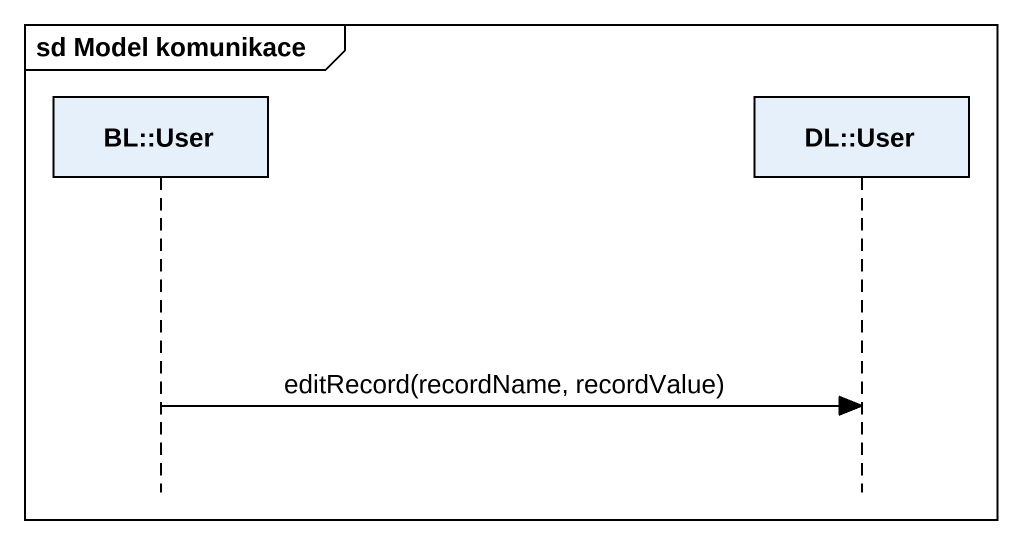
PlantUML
@startuml
mainframe sd Model komunikace
hide footbox
participant "BL::User" as BL_User
participant "DL::User" as DL_User

BL_User -> DL_User : editRecord(recordName, recordValue)
@enduml
